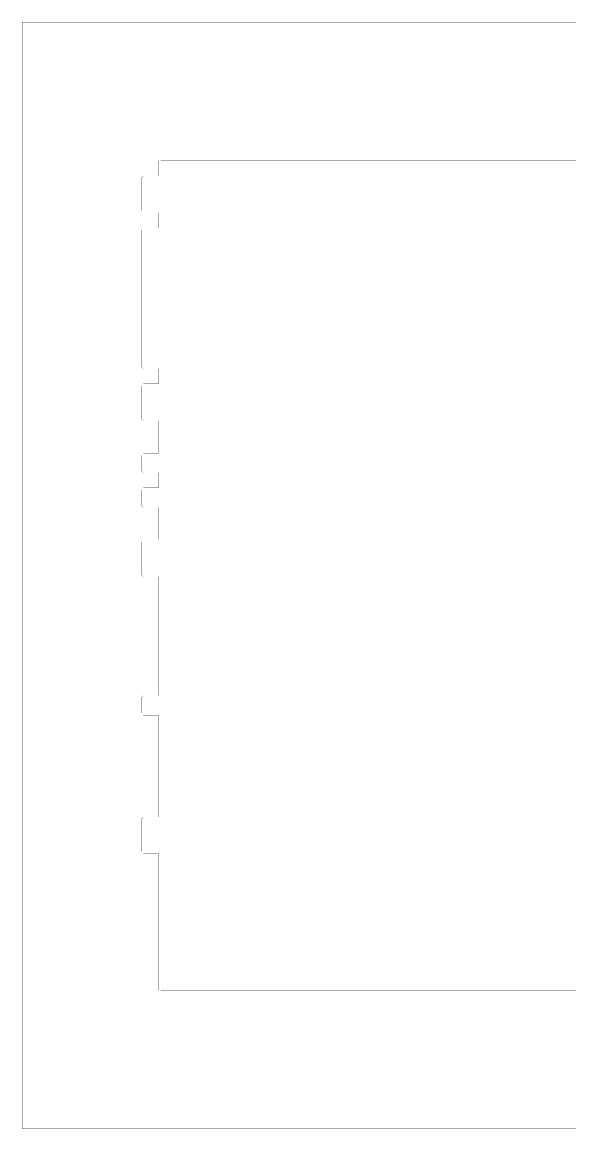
# Model space of a CAD drawing. Header units: metres. Extents: x 0 to 4990, y -4990 to 0.
# Drawn here: x 0 to 2495, y -4990 to 0 of the extents above; entities that cross this region are included whole.
import ezdxf

# ---------------------------------------------------------------- set-up
doc = ezdxf.new("R2010")
doc.units = ezdxf.units.M
doc.layers.add('conductor', color=1, linetype='Continuous')
doc.layers.add('substrate', color=5, linetype='Continuous')

msp = doc.modelspace()

# ---------------------------------------------------------------- linework, layer by layer
at = {"layer": 'conductor', "const_width": 0.5}
msp.add_lwpolyline([(2500, -625), (2490.234375, -625), (2480.46875, -625), (2470.703125, -625), (2460.9375, -625), (2451.171875, -625), (2441.40625, -625), (2431.640625, -625), (2421.875, -625), (2412.109375, -625), (2402.34375, -625), (2392.578125, -625), (2382.8125, -625), (2373.046875, -625), (2363.28125, -625), (2353.515625, -625), (2343.75, -625), (2333.984375, -625), (2324.21875, -625), (2314.453125, -625), (2304.6875, -625), (2294.921875, -625), (2285.15625, -625), (2275.390625, -625), (2265.625, -625), (2255.859375, -625), (2246.09375, -625), (2236.328125, -625), (2226.5625, -625), (2216.796875, -625), (2207.03125, -625), (2197.265625, -625), (2187.5, -625), (2177.734375, -625), (2167.96875, -625), (2158.203125, -625), (2148.4375, -625), (2138.671875, -625), (2128.90625, -625), (2119.140625, -625), (2109.375, -625), (2099.609375, -625), (2089.84375, -625), (2080.078125, -625), (2070.3125, -625), (2060.546875, -625), (2050.78125, -625), (2041.015625, -625), (2031.25, -625), (2021.484375, -625), (2011.71875, -625), (2001.953125, -625), (1992.1875, -625), (1982.421875, -625), (1972.65625, -625), (1962.890625, -625), (1953.125, -625), (1943.359375, -625), (1933.59375, -625), (1923.828125, -625), (1914.0625, -625), (1904.296875, -625), (1894.53125, -625), (1884.765625, -625), (1875, -625), (1865.234375, -625), (1855.46875, -625), (1845.703125, -625), (1835.9375, -625), (1826.171875, -625), (1816.40625, -625), (1806.640625, -625), (1796.875, -625), (1787.109375, -625), (1777.34375, -625), (1767.578125, -625), (1757.8125, -625), (1748.046875, -625), (1738.28125, -625), (1728.515625, -625), (1718.75, -625), (1708.984375, -625), (1699.21875, -625), (1689.453125, -625), (1679.6875, -625), (1669.921875, -625), (1660.15625, -625), (1650.390625, -625), (1640.625, -625), (1630.859375, -625), (1621.09375, -625), (1611.328125, -625), (1601.5625, -625), (1591.796875, -625), (1582.03125, -625), (1572.265625, -625), (1562.5, -625), (1552.734375, -625), (1542.96875, -625), (1533.203125, -625), (1523.4375, -625), (1513.671875, -625), (1503.90625, -625), (1494.140625, -625), (1484.375, -625), (1474.609375, -625), (1464.84375, -625), (1455.078125, -625), (1445.3125, -625), (1435.546875, -625), (1425.78125, -625), (1416.015625, -625), (1406.25, -625), (1396.484375, -625), (1386.71875, -625), (1376.953125, -625), (1367.1875, -625), (1357.421875, -625), (1347.65625, -625), (1337.890625, -625), (1328.125, -625), (1318.359375, -625), (1308.59375, -625), (1298.828125, -625), (1289.0625, -625), (1279.296875, -625), (1269.53125, -625), (1259.765625, -625), (1250, -625), (1240.234375, -625), (1230.46875, -625), (1220.703125, -625), (1210.9375, -625), (1201.171875, -625), (1191.40625, -625), (1181.640625, -625), (1171.875, -625), (1162.109375, -625), (1152.34375, -625), (1142.578125, -625), (1132.8125, -625), (1123.046875, -625), (1113.28125, -625), (1103.515625, -625), (1093.75, -625), (1083.984375, -625), (1074.21875, -625), (1064.453125, -625), (1054.6875, -625), (1044.921875, -625), (1035.15625, -625), (1025.390625, -625), (1015.625, -625), (1005.859375, -625), (996.09375, -625), (986.328125, -625), (976.5625, -625), (966.796875, -625), (957.03125, -625), (947.265625, -625), (937.5, -625), (927.734375, -625), (917.96875, -625), (908.203125, -625), (898.4375, -625), (888.671875, -625), (878.90625, -625), (869.140625, -625), (859.375, -625), (849.609375, -625), (839.84375, -625), (830.078125, -625), (820.3125, -625), (810.546875, -625), (800.78125, -625), (791.015625, -625), (781.25, -625), (771.484375, -625), (761.71875, -625), (751.953125, -625), (742.1875, -625), (732.421875, -625), (722.65625, -625), (712.890625, -625), (703.125, -625), (693.359375, -625), (683.59375, -625), (673.828125, -625), (664.0625, -625), (654.296875, -625), (644.53125, -625), (634.765625, -625), (625, -625), (625, -634.765625), (625, -644.53125), (625, -654.296875), (625, -664.0625), (625, -673.828125), (625, -683.59375), (625, -693.359375), (625, -703.125), (625, -712.890625), (625, -722.65625), (625, -732.421875), (625, -742.1875), (625, -751.953125), (625, -761.71875), (625, -771.484375), (625, -781.25), (625, -791.015625), (625, -800.78125), (625, -810.546875), (625, -820.3125), (625, -830.078125), (625, -839.84375), (625, -849.609375), (625, -859.375), (625, -869.140625), (625, -878.90625), (625, -888.671875), (625, -898.4375), (625, -908.203125), (625, -917.96875), (625, -927.734375), (615.234375, -937.5), (605.46875, -937.5), (595.703125, -937.5), (585.9375, -937.5), (576.171875, -937.5), (566.40625, -937.5), (556.640625, -937.5), (546.875, -937.5), (546.875, -947.265625), (546.875, -957.03125), (546.875, -966.796875), (546.875, -976.5625), (546.875, -986.328125), (546.875, -996.09375), (546.875, -1005.859375), (556.640625, -1005.859375), (566.40625, -1005.859375), (576.171875, -1005.859375), (585.9375, -1005.859375), (595.703125, -1005.859375), (605.46875, -1005.859375), (615.234375, -1005.859375), (625, -1015.625), (625, -1025.390625), (625, -1035.15625), (625, -1044.921875), (625, -1054.6875), (625, -1064.453125), (625, -1074.21875), (625, -1083.984375), (625, -1093.75), (625, -1103.515625), (625, -1113.28125), (625, -1123.046875), (625, -1132.8125), (625, -1142.578125), (625, -1152.34375), (625, -1162.109375), (625, -1171.875), (625, -1181.640625), (625, -1191.40625), (625, -1201.171875), (625, -1210.9375), (625, -1220.703125), (625, -1230.46875), (625, -1240.234375), (625, -1250), (625, -1259.765625), (625, -1269.53125), (625, -1279.296875), (625, -1289.0625), (625, -1298.828125), (625, -1308.59375), (625, -1318.359375), (625, -1328.125), (625, -1337.890625), (625, -1347.65625), (625, -1357.421875), (625, -1367.1875), (625, -1376.953125), (625, -1386.71875), (625, -1396.484375), (625, -1406.25), (625, -1416.015625), (625, -1425.78125), (625, -1435.546875), (625, -1445.3125), (625, -1455.078125), (625, -1464.84375), (625, -1474.609375), (625, -1484.375), (625, -1494.140625), (625, -1503.90625), (625, -1513.671875), (625, -1523.4375), (625, -1533.203125), (625, -1542.96875), (625, -1552.734375), (625, -1562.5), (625, -1572.265625), (625, -1582.03125), (625, -1591.796875), (625, -1601.5625), (625, -1611.328125), (625, -1621.09375), (625, -1630.859375), (625, -1640.625), (625, -1650.390625), (625, -1660.15625), (625, -1669.921875), (625, -1679.6875), (625, -1689.453125), (625, -1699.21875), (625, -1708.984375), (625, -1718.75), (625, -1728.515625), (625, -1738.28125), (625, -1748.046875), (625, -1757.8125), (625, -1767.578125), (625, -1777.34375), (625, -1787.109375), (625, -1796.875), (625, -1806.640625), (625, -1816.40625), (625, -1826.171875), (625, -1835.9375), (625, -1845.703125), (625, -1855.46875), (625, -1865.234375), (625, -1875), (625, -1884.765625), (625, -1894.53125), (625, -1904.296875), (625, -1914.0625), (625, -1923.828125), (625, -1933.59375), (625, -1943.359375), (625, -1953.125), (625, -1962.890625), (625, -1972.65625), (625, -1982.421875), (625, -1992.1875), (625, -2001.953125), (625, -2011.71875), (625, -2021.484375), (625, -2031.25), (625, -2041.015625), (625, -2050.78125), (625, -2060.546875), (625, -2070.3125), (625, -2080.078125), (625, -2089.84375), (625, -2099.609375), (625, -2109.375), (625, -2119.140625), (625, -2128.90625), (625, -2138.671875), (625, -2148.4375), (625, -2158.203125), (625, -2167.96875), (625, -2177.734375), (625, -2187.5), (625, -2197.265625), (625, -2207.03125), (625, -2216.796875), (625, -2226.5625), (625, -2236.328125), (625, -2246.09375), (625, -2255.859375), (625, -2265.625), (625, -2275.390625), (625, -2285.15625), (625, -2294.921875), (625, -2304.6875), (625, -2314.453125), (625, -2324.21875), (625, -2333.984375), (625, -2343.75), (625, -2353.515625), (625, -2363.28125), (625, -2373.046875), (625, -2382.8125), (625, -2392.578125), (625, -2402.34375), (625, -2412.109375), (625, -2421.875), (625, -2431.640625), (625, -2441.40625), (625, -2451.171875), (625, -2460.9375), (625, -2470.703125), (625, -2480.46875), (625, -2490.234375), (625, -2500), (625, -2509.765625), (625, -2519.53125), (625, -2529.296875), (625, -2539.0625), (625, -2548.828125), (625, -2558.59375), (625, -2568.359375), (625, -2578.125), (625, -2587.890625), (625, -2597.65625), (625, -2607.421875), (625, -2617.1875), (625, -2626.953125), (625, -2636.71875), (625, -2646.484375), (625, -2656.25), (625, -2666.015625), (625, -2675.78125), (625, -2685.546875), (625, -2695.3125), (625, -2705.078125), (625, -2714.84375), (625, -2724.609375), (625, -2734.375), (625, -2744.140625), (625, -2753.90625), (625, -2763.671875), (625, -2773.4375), (625, -2783.203125), (625, -2792.96875), (625, -2802.734375), (625, -2812.5), (625, -2822.265625), (625, -2832.03125), (625, -2841.796875), (625, -2851.5625), (625, -2861.328125), (625, -2871.09375), (625, -2880.859375), (625, -2890.625), (625, -2900.390625), (625, -2910.15625), (625, -2919.921875), (625, -2929.6875), (625, -2939.453125), (625, -2949.21875), (625, -2958.984375), (625, -2968.75), (625, -2978.515625), (625, -2988.28125), (625, -2998.046875), (625, -3007.8125), (625, -3017.578125), (625, -3027.34375), (625, -3037.109375), (625, -3046.875), (625, -3056.640625), (625, -3066.40625), (625, -3076.171875), (625, -3085.9375), (625, -3095.703125), (625, -3105.46875), (625, -3115.234375), (625, -3125), (625, -3134.765625), (625, -3144.53125), (625, -3154.296875), (625, -3164.0625), (625, -3173.828125), (625, -3183.59375), (625, -3193.359375), (625, -3203.125), (625, -3212.890625), (625, -3222.65625), (625, -3232.421875), (625, -3242.1875), (625, -3251.953125), (625, -3261.71875), (625, -3271.484375), (625, -3281.25), (625, -3291.015625), (625, -3300.78125), (625, -3310.546875), (625, -3320.3125), (625, -3330.078125), (625, -3339.84375), (625, -3349.609375), (625, -3359.375), (625, -3369.140625), (625, -3378.90625), (625, -3388.671875), (625, -3398.4375), (625, -3408.203125), (625, -3417.96875), (625, -3427.734375), (625, -3437.5), (625, -3447.265625), (625, -3457.03125), (625, -3466.796875), (625, -3476.5625), (625, -3486.328125), (625, -3496.09375), (625, -3505.859375), (625, -3515.625), (625, -3525.390625), (625, -3535.15625), (625, -3544.921875), (625, -3554.6875), (625, -3564.453125), (625, -3574.21875), (625, -3583.984375), (625, -3593.75), (625, -3603.515625), (625, -3613.28125), (625, -3623.046875), (625, -3632.8125), (625, -3642.578125), (625, -3652.34375), (625, -3662.109375), (625, -3671.875), (625, -3681.640625), (625, -3691.40625), (625, -3701.171875), (625, -3710.9375), (625, -3720.703125), (625, -3730.46875), (625, -3740.234375), (625, -3750), (625, -3759.765625), (625, -3769.53125), (625, -3779.296875), (625, -3789.0625), (625, -3798.828125), (625, -3808.59375), (625, -3818.359375), (625, -3828.125), (625, -3837.890625), (625, -3847.65625), (625, -3857.421875), (625, -3867.1875), (625, -3876.953125), (625, -3886.71875), (625, -3896.484375), (625, -3906.25), (625, -3916.015625), (625, -3925.78125), (625, -3935.546875), (625, -3945.3125), (625, -3955.078125), (625, -3964.84375), (625, -3974.609375), (625, -3984.375), (625, -3994.140625), (625, -4003.90625), (625, -4013.671875), (625, -4023.4375), (625, -4033.203125), (625, -4042.96875), (625, -4052.734375), (625, -4062.5), (625, -4072.265625), (625, -4082.03125), (625, -4091.796875), (625, -4101.5625), (625, -4111.328125), (625, -4121.09375), (625, -4130.859375), (625, -4140.625), (625, -4150.390625), (625, -4160.15625), (625, -4169.921875), (625, -4179.6875), (625, -4189.453125), (625, -4199.21875), (625, -4208.984375), (625, -4218.75), (625, -4228.515625), (625, -4238.28125), (625, -4248.046875), (625, -4257.8125), (625, -4267.578125), (625, -4277.34375), (625, -4287.109375), (625, -4296.875), (625, -4306.640625), (625, -4316.40625), (625, -4326.171875), (625, -4335.9375), (625, -4345.703125), (625, -4355.46875), (625, -4365.234375), (634.765625, -4365.234375), (644.53125, -4365.234375), (654.296875, -4365.234375), (664.0625, -4365.234375), (673.828125, -4365.234375), (683.59375, -4365.234375), (693.359375, -4365.234375), (703.125, -4365.234375), (712.890625, -4365.234375), (722.65625, -4365.234375), (732.421875, -4365.234375), (742.1875, -4365.234375), (751.953125, -4365.234375), (761.71875, -4365.234375), (771.484375, -4365.234375), (781.25, -4365.234375), (791.015625, -4365.234375), (800.78125, -4365.234375), (810.546875, -4365.234375), (820.3125, -4365.234375), (830.078125, -4365.234375), (839.84375, -4365.234375), (849.609375, -4365.234375), (859.375, -4365.234375), (869.140625, -4365.234375), (878.90625, -4365.234375), (888.671875, -4365.234375), (898.4375, -4365.234375), (908.203125, -4365.234375), (917.96875, -4365.234375), (927.734375, -4365.234375), (937.5, -4365.234375), (947.265625, -4365.234375), (957.03125, -4365.234375), (966.796875, -4365.234375), (976.5625, -4365.234375), (986.328125, -4365.234375), (996.09375, -4365.234375), (1005.859375, -4365.234375), (1015.625, -4365.234375), (1025.390625, -4365.234375), (1035.15625, -4365.234375), (1044.921875, -4365.234375), (1054.6875, -4365.234375), (1064.453125, -4365.234375), (1074.21875, -4365.234375), (1083.984375, -4365.234375), (1093.75, -4365.234375), (1103.515625, -4365.234375), (1113.28125, -4365.234375), (1123.046875, -4365.234375), (1132.8125, -4365.234375), (1142.578125, -4365.234375), (1152.34375, -4365.234375), (1162.109375, -4365.234375), (1171.875, -4365.234375), (1181.640625, -4365.234375), (1191.40625, -4365.234375), (1201.171875, -4365.234375), (1210.9375, -4365.234375), (1220.703125, -4365.234375), (1230.46875, -4365.234375), (1240.234375, -4365.234375), (1250, -4365.234375), (1259.765625, -4365.234375), (1269.53125, -4365.234375), (1279.296875, -4365.234375), (1289.0625, -4365.234375), (1298.828125, -4365.234375), (1308.59375, -4365.234375), (1318.359375, -4365.234375), (1328.125, -4365.234375), (1337.890625, -4365.234375), (1347.65625, -4365.234375), (1357.421875, -4365.234375), (1367.1875, -4365.234375), (1376.953125, -4365.234375), (1386.71875, -4365.234375), (1396.484375, -4365.234375), (1406.25, -4365.234375), (1416.015625, -4365.234375), (1425.78125, -4365.234375), (1435.546875, -4365.234375), (1445.3125, -4365.234375), (1455.078125, -4365.234375), (1464.84375, -4365.234375), (1474.609375, -4365.234375), (1484.375, -4365.234375), (1494.140625, -4365.234375), (1503.90625, -4365.234375), (1513.671875, -4365.234375), (1523.4375, -4365.234375), (1533.203125, -4365.234375), (1542.96875, -4365.234375), (1552.734375, -4365.234375), (1562.5, -4365.234375), (1572.265625, -4365.234375), (1582.03125, -4365.234375), (1591.796875, -4365.234375), (1601.5625, -4365.234375), (1611.328125, -4365.234375), (1621.09375, -4365.234375), (1630.859375, -4365.234375), (1640.625, -4365.234375), (1650.390625, -4365.234375), (1660.15625, -4365.234375), (1669.921875, -4365.234375), (1679.6875, -4365.234375), (1689.453125, -4365.234375), (1699.21875, -4365.234375), (1708.984375, -4365.234375), (1718.75, -4365.234375), (1728.515625, -4365.234375), (1738.28125, -4365.234375), (1748.046875, -4365.234375), (1757.8125, -4365.234375), (1767.578125, -4365.234375), (1777.34375, -4365.234375), (1787.109375, -4365.234375), (1796.875, -4365.234375), (1806.640625, -4365.234375), (1816.40625, -4365.234375), (1826.171875, -4365.234375), (1835.9375, -4365.234375), (1845.703125, -4365.234375), (1855.46875, -4365.234375), (1865.234375, -4365.234375), (1875, -4365.234375), (1884.765625, -4365.234375), (1894.53125, -4365.234375), (1904.296875, -4365.234375), (1914.0625, -4365.234375), (1923.828125, -4365.234375), (1933.59375, -4365.234375), (1943.359375, -4365.234375), (1953.125, -4365.234375), (1962.890625, -4365.234375), (1972.65625, -4365.234375), (1982.421875, -4365.234375), (1992.1875, -4365.234375), (2001.953125, -4365.234375), (2011.71875, -4365.234375), (2021.484375, -4365.234375), (2031.25, -4365.234375), (2041.015625, -4365.234375), (2050.78125, -4365.234375), (2060.546875, -4365.234375), (2070.3125, -4365.234375), (2080.078125, -4365.234375), (2089.84375, -4365.234375), (2099.609375, -4365.234375), (2109.375, -4365.234375), (2119.140625, -4365.234375), (2128.90625, -4365.234375), (2138.671875, -4365.234375), (2148.4375, -4365.234375), (2158.203125, -4365.234375), (2167.96875, -4365.234375), (2177.734375, -4365.234375), (2187.5, -4365.234375), (2197.265625, -4365.234375), (2207.03125, -4365.234375), (2216.796875, -4365.234375), (2226.5625, -4365.234375), (2236.328125, -4365.234375), (2246.09375, -4365.234375), (2255.859375, -4365.234375), (2265.625, -4365.234375), (2275.390625, -4365.234375), (2285.15625, -4365.234375), (2294.921875, -4365.234375), (2304.6875, -4365.234375), (2314.453125, -4365.234375), (2324.21875, -4365.234375), (2333.984375, -4365.234375), (2343.75, -4365.234375), (2353.515625, -4365.234375), (2363.28125, -4365.234375), (2373.046875, -4365.234375), (2382.8125, -4365.234375), (2392.578125, -4365.234375), (2402.34375, -4365.234375), (2412.109375, -4365.234375), (2421.875, -4365.234375), (2431.640625, -4365.234375), (2441.40625, -4365.234375), (2451.171875, -4365.234375), (2460.9375, -4365.234375), (2470.703125, -4365.234375), (2480.46875, -4365.234375), (2490.234375, -4365.234375), (2500, -4365.234375)], dxfattribs=at)
at = {"layer": 'substrate', "const_width": 0.5}
for points in [[(2500, 0), (2490.234375, 0), (2480.46875, 0), (2470.703125, 0), (2460.9375, 0), (2451.171875, 0), (2441.40625, 0), (2431.640625, 0), (2421.875, 0), (2412.109375, 0), (2402.34375, 0), (2392.578125, 0), (2382.8125, 0), (2373.046875, 0), (2363.28125, 0), (2353.515625, 0), (2343.75, 0), (2333.984375, 0), (2324.21875, 0), (2314.453125, 0), (2304.6875, 0), (2294.921875, 0), (2285.15625, 0), (2275.390625, 0), (2265.625, 0), (2255.859375, 0), (2246.09375, 0), (2236.328125, 0), (2226.5625, 0), (2216.796875, 0), (2207.03125, 0), (2197.265625, 0), (2187.5, 0), (2177.734375, 0), (2167.96875, 0), (2158.203125, 0), (2148.4375, 0), (2138.671875, 0), (2128.90625, 0), (2119.140625, 0), (2109.375, 0), (2099.609375, 0), (2089.84375, 0), (2080.078125, 0), (2070.3125, 0), (2060.546875, 0), (2050.78125, 0), (2041.015625, 0), (2031.25, 0), (2021.484375, 0), (2011.71875, 0), (2001.953125, 0), (1992.1875, 0), (1982.421875, 0), (1972.65625, 0), (1962.890625, 0), (1953.125, 0), (1943.359375, 0), (1933.59375, 0), (1923.828125, 0), (1914.0625, 0), (1904.296875, 0), (1894.53125, 0), (1884.765625, 0), (1875, 0), (1865.234375, 0), (1855.46875, 0), (1845.703125, 0), (1835.9375, 0), (1826.171875, 0), (1816.40625, 0), (1806.640625, 0), (1796.875, 0), (1787.109375, 0), (1777.34375, 0), (1767.578125, 0), (1757.8125, 0), (1748.046875, 0), (1738.28125, 0), (1728.515625, 0), (1718.75, 0), (1708.984375, 0), (1699.21875, 0), (1689.453125, 0), (1679.6875, 0), (1669.921875, 0), (1660.15625, 0), (1650.390625, 0), (1640.625, 0), (1630.859375, 0), (1621.09375, 0), (1611.328125, 0), (1601.5625, 0), (1591.796875, 0), (1582.03125, 0), (1572.265625, 0), (1562.5, 0), (1552.734375, 0), (1542.96875, 0), (1533.203125, 0), (1523.4375, 0), (1513.671875, 0), (1503.90625, 0), (1494.140625, 0), (1484.375, 0), (1474.609375, 0), (1464.84375, 0), (1455.078125, 0), (1445.3125, 0), (1435.546875, 0), (1425.78125, 0), (1416.015625, 0), (1406.25, 0), (1396.484375, 0), (1386.71875, 0), (1376.953125, 0), (1367.1875, 0), (1357.421875, 0), (1347.65625, 0), (1337.890625, 0), (1328.125, 0), (1318.359375, 0), (1308.59375, 0), (1298.828125, 0), (1289.0625, 0), (1279.296875, 0), (1269.53125, 0), (1259.765625, 0), (1250, 0), (1240.234375, 0), (1230.46875, 0), (1220.703125, 0), (1210.9375, 0), (1201.171875, 0), (1191.40625, 0), (1181.640625, 0), (1171.875, 0), (1162.109375, 0), (1152.34375, 0), (1142.578125, 0), (1132.8125, 0), (1123.046875, 0), (1113.28125, 0), (1103.515625, 0), (1093.75, 0), (1083.984375, 0), (1074.21875, 0), (1064.453125, 0), (1054.6875, 0), (1044.921875, 0), (1035.15625, 0), (1025.390625, 0), (1015.625, 0), (1005.859375, 0), (996.09375, 0), (986.328125, 0), (976.5625, 0), (966.796875, 0), (957.03125, 0), (947.265625, 0), (937.5, 0), (927.734375, 0), (917.96875, 0), (908.203125, 0), (898.4375, 0), (888.671875, 0), (878.90625, 0), (869.140625, 0), (859.375, 0), (849.609375, 0), (839.84375, 0), (830.078125, 0), (820.3125, 0), (810.546875, 0), (800.78125, 0), (791.015625, 0), (781.25, 0), (771.484375, 0), (761.71875, 0), (751.953125, 0), (742.1875, 0), (732.421875, 0), (722.65625, 0), (712.890625, 0), (703.125, 0), (693.359375, 0), (683.59375, 0), (673.828125, 0), (664.0625, 0), (654.296875, 0), (644.53125, 0), (634.765625, 0), (625, 0), (615.234375, 0), (605.46875, 0), (595.703125, 0), (585.9375, 0), (576.171875, 0), (566.40625, 0), (556.640625, 0), (546.875, 0), (537.109375, 0), (527.34375, 0), (517.578125, 0), (507.8125, 0), (498.046875, 0), (488.28125, 0), (478.515625, 0), (468.75, 0), (458.984375, 0), (449.21875, 0), (439.453125, 0), (429.6875, 0), (419.921875, 0), (410.15625, 0), (400.390625, 0), (390.625, 0), (380.859375, 0), (371.09375, 0), (361.328125, 0), (351.5625, 0), (341.796875, 0), (332.03125, 0), (322.265625, 0), (312.5, 0), (302.734375, 0), (292.96875, 0), (283.203125, 0), (273.4375, 0), (263.671875, 0), (253.90625, 0), (244.140625, 0), (234.375, 0), (224.609375, 0), (214.84375, 0), (205.078125, 0), (195.3125, 0), (185.546875, 0), (175.78125, 0), (166.015625, 0), (156.25, 0), (146.484375, 0), (136.71875, 0), (126.953125, 0), (117.1875, 0), (107.421875, 0), (97.65625, 0), (87.890625, 0), (78.125, 0), (68.359375, 0), (58.59375, 0), (48.828125, 0), (39.0625, 0), (29.296875, 0), (19.53125, 0), (9.765625, 0), (0, 0), (0, -9.765625), (0, -19.53125), (0, -29.296875), (0, -39.0625), (0, -48.828125), (0, -58.59375), (0, -68.359375), (0, -78.125), (0, -87.890625), (0, -97.65625), (0, -107.421875), (0, -117.1875), (0, -126.953125), (0, -136.71875), (0, -146.484375), (0, -156.25), (0, -166.015625), (0, -175.78125), (0, -185.546875), (0, -195.3125), (0, -205.078125), (0, -214.84375), (0, -224.609375), (0, -234.375), (0, -244.140625), (0, -253.90625), (0, -263.671875), (0, -273.4375), (0, -283.203125), (0, -292.96875), (0, -302.734375), (0, -312.5), (0, -322.265625), (0, -332.03125), (0, -341.796875), (0, -351.5625), (0, -361.328125), (0, -371.09375), (0, -380.859375), (0, -390.625), (0, -400.390625), (0, -410.15625), (0, -419.921875), (0, -429.6875), (0, -439.453125), (0, -449.21875), (0, -458.984375), (0, -468.75), (0, -478.515625), (0, -488.28125), (0, -498.046875), (0, -507.8125), (0, -517.578125), (0, -527.34375), (0, -537.109375), (0, -546.875), (0, -556.640625), (0, -566.40625), (0, -576.171875), (0, -585.9375), (0, -595.703125), (0, -605.46875), (0, -615.234375), (0, -625), (0, -634.765625), (0, -644.53125), (0, -654.296875), (0, -664.0625), (0, -673.828125), (0, -683.59375), (0, -693.359375), (0, -703.125), (0, -712.890625), (0, -722.65625), (0, -732.421875), (0, -742.1875), (0, -751.953125), (0, -761.71875), (0, -771.484375), (0, -781.25), (0, -791.015625), (0, -800.78125), (0, -810.546875), (0, -820.3125), (0, -830.078125), (0, -839.84375), (0, -849.609375), (0, -859.375), (0, -869.140625), (0, -878.90625), (0, -888.671875), (0, -898.4375), (0, -908.203125), (0, -917.96875), (0, -927.734375), (0, -937.5), (0, -947.265625), (0, -957.03125), (0, -966.796875), (0, -976.5625), (0, -986.328125), (0, -996.09375), (0, -1005.859375), (0, -1015.625), (0, -1025.390625), (0, -1035.15625), (0, -1044.921875), (0, -1054.6875), (0, -1064.453125), (0, -1074.21875), (0, -1083.984375), (0, -1093.75), (0, -1103.515625), (0, -1113.28125), (0, -1123.046875), (0, -1132.8125), (0, -1142.578125), (0, -1152.34375), (0, -1162.109375), (0, -1171.875), (0, -1181.640625), (0, -1191.40625), (0, -1201.171875), (0, -1210.9375), (0, -1220.703125), (0, -1230.46875), (0, -1240.234375), (0, -1250), (0, -1259.765625), (0, -1269.53125), (0, -1279.296875), (0, -1289.0625), (0, -1298.828125), (0, -1308.59375), (0, -1318.359375), (0, -1328.125), (0, -1337.890625), (0, -1347.65625), (0, -1357.421875), (0, -1367.1875), (0, -1376.953125), (0, -1386.71875), (0, -1396.484375), (0, -1406.25), (0, -1416.015625), (0, -1425.78125), (0, -1435.546875), (0, -1445.3125), (0, -1455.078125), (0, -1464.84375), (0, -1474.609375), (0, -1484.375), (0, -1494.140625), (0, -1503.90625), (0, -1513.671875), (0, -1523.4375), (0, -1533.203125), (0, -1542.96875), (0, -1552.734375), (0, -1562.5), (0, -1572.265625), (0, -1582.03125), (0, -1591.796875), (0, -1601.5625), (0, -1611.328125), (0, -1621.09375), (0, -1630.859375), (0, -1640.625), (0, -1650.390625), (0, -1660.15625), (0, -1669.921875), (0, -1679.6875), (0, -1689.453125), (0, -1699.21875), (0, -1708.984375), (0, -1718.75), (0, -1728.515625), (0, -1738.28125), (0, -1748.046875), (0, -1757.8125), (0, -1767.578125), (0, -1777.34375), (0, -1787.109375), (0, -1796.875), (0, -1806.640625), (0, -1816.40625), (0, -1826.171875), (0, -1835.9375), (0, -1845.703125), (0, -1855.46875), (0, -1865.234375), (0, -1875), (0, -1884.765625), (0, -1894.53125), (0, -1904.296875), (0, -1914.0625), (0, -1923.828125), (0, -1933.59375), (0, -1943.359375), (0, -1953.125), (0, -1962.890625), (0, -1972.65625), (0, -1982.421875), (0, -1992.1875), (0, -2001.953125), (0, -2011.71875), (0, -2021.484375), (0, -2031.25), (0, -2041.015625), (0, -2050.78125), (0, -2060.546875), (0, -2070.3125), (0, -2080.078125), (0, -2089.84375), (0, -2099.609375), (0, -2109.375), (0, -2119.140625), (0, -2128.90625), (0, -2138.671875), (0, -2148.4375), (0, -2158.203125), (0, -2167.96875), (0, -2177.734375), (0, -2187.5), (0, -2197.265625), (0, -2207.03125), (0, -2216.796875), (0, -2226.5625), (0, -2236.328125), (0, -2246.09375), (0, -2255.859375), (0, -2265.625), (0, -2275.390625), (0, -2285.15625), (0, -2294.921875), (0, -2304.6875), (0, -2314.453125), (0, -2324.21875), (0, -2333.984375), (0, -2343.75), (0, -2353.515625), (0, -2363.28125), (0, -2373.046875), (0, -2382.8125), (0, -2392.578125), (0, -2402.34375), (0, -2412.109375), (0, -2421.875), (0, -2431.640625), (0, -2441.40625), (0, -2451.171875), (0, -2460.9375), (0, -2470.703125), (0, -2480.46875), (0, -2490.234375), (0, -2500), (0, -2509.765625), (0, -2519.53125), (0, -2529.296875), (0, -2539.0625), (0, -2548.828125), (0, -2558.59375), (0, -2568.359375), (0, -2578.125), (0, -2587.890625), (0, -2597.65625), (0, -2607.421875), (0, -2617.1875), (0, -2626.953125), (0, -2636.71875), (0, -2646.484375), (0, -2656.25), (0, -2666.015625), (0, -2675.78125), (0, -2685.546875), (0, -2695.3125), (0, -2705.078125), (0, -2714.84375), (0, -2724.609375), (0, -2734.375), (0, -2744.140625), (0, -2753.90625), (0, -2763.671875), (0, -2773.4375), (0, -2783.203125), (0, -2792.96875), (0, -2802.734375), (0, -2812.5), (0, -2822.265625), (0, -2832.03125), (0, -2841.796875), (0, -2851.5625), (0, -2861.328125), (0, -2871.09375), (0, -2880.859375), (0, -2890.625), (0, -2900.390625), (0, -2910.15625), (0, -2919.921875), (0, -2929.6875), (0, -2939.453125), (0, -2949.21875), (0, -2958.984375), (0, -2968.75), (0, -2978.515625), (0, -2988.28125), (0, -2998.046875), (0, -3007.8125), (0, -3017.578125), (0, -3027.34375), (0, -3037.109375), (0, -3046.875), (0, -3056.640625), (0, -3066.40625), (0, -3076.171875), (0, -3085.9375), (0, -3095.703125), (0, -3105.46875), (0, -3115.234375), (0, -3125), (0, -3134.765625), (0, -3144.53125), (0, -3154.296875), (0, -3164.0625), (0, -3173.828125), (0, -3183.59375), (0, -3193.359375), (0, -3203.125), (0, -3212.890625), (0, -3222.65625), (0, -3232.421875), (0, -3242.1875), (0, -3251.953125), (0, -3261.71875), (0, -3271.484375), (0, -3281.25), (0, -3291.015625), (0, -3300.78125), (0, -3310.546875), (0, -3320.3125), (0, -3330.078125), (0, -3339.84375), (0, -3349.609375), (0, -3359.375), (0, -3369.140625), (0, -3378.90625), (0, -3388.671875), (0, -3398.4375), (0, -3408.203125), (0, -3417.96875), (0, -3427.734375), (0, -3437.5), (0, -3447.265625), (0, -3457.03125), (0, -3466.796875), (0, -3476.5625), (0, -3486.328125), (0, -3496.09375), (0, -3505.859375), (0, -3515.625), (0, -3525.390625), (0, -3535.15625), (0, -3544.921875), (0, -3554.6875), (0, -3564.453125), (0, -3574.21875), (0, -3583.984375), (0, -3593.75), (0, -3603.515625), (0, -3613.28125), (0, -3623.046875), (0, -3632.8125), (0, -3642.578125), (0, -3652.34375), (0, -3662.109375), (0, -3671.875), (0, -3681.640625), (0, -3691.40625), (0, -3701.171875), (0, -3710.9375), (0, -3720.703125), (0, -3730.46875), (0, -3740.234375), (0, -3750), (0, -3759.765625), (0, -3769.53125), (0, -3779.296875), (0, -3789.0625), (0, -3798.828125), (0, -3808.59375), (0, -3818.359375), (0, -3828.125), (0, -3837.890625), (0, -3847.65625), (0, -3857.421875), (0, -3867.1875), (0, -3876.953125), (0, -3886.71875), (0, -3896.484375), (0, -3906.25), (0, -3916.015625), (0, -3925.78125), (0, -3935.546875), (0, -3945.3125), (0, -3955.078125), (0, -3964.84375), (0, -3974.609375), (0, -3984.375), (0, -3994.140625), (0, -4003.90625), (0, -4013.671875), (0, -4023.4375), (0, -4033.203125), (0, -4042.96875), (0, -4052.734375), (0, -4062.5), (0, -4072.265625), (0, -4082.03125), (0, -4091.796875), (0, -4101.5625), (0, -4111.328125), (0, -4121.09375), (0, -4130.859375), (0, -4140.625), (0, -4150.390625), (0, -4160.15625), (0, -4169.921875), (0, -4179.6875), (0, -4189.453125), (0, -4199.21875), (0, -4208.984375), (0, -4218.75), (0, -4228.515625), (0, -4238.28125), (0, -4248.046875), (0, -4257.8125), (0, -4267.578125), (0, -4277.34375), (0, -4287.109375), (0, -4296.875), (0, -4306.640625), (0, -4316.40625), (0, -4326.171875), (0, -4335.9375), (0, -4345.703125), (0, -4355.46875), (0, -4365.234375), (0, -4375), (0, -4384.765625), (0, -4394.53125), (0, -4404.296875), (0, -4414.0625), (0, -4423.828125), (0, -4433.59375), (0, -4443.359375), (0, -4453.125), (0, -4462.890625), (0, -4472.65625), (0, -4482.421875), (0, -4492.1875), (0, -4501.953125), (0, -4511.71875), (0, -4521.484375), (0, -4531.25), (0, -4541.015625), (0, -4550.78125), (0, -4560.546875), (0, -4570.3125), (0, -4580.078125), (0, -4589.84375), (0, -4599.609375), (0, -4609.375), (0, -4619.140625), (0, -4628.90625), (0, -4638.671875), (0, -4648.4375), (0, -4658.203125), (0, -4667.96875), (0, -4677.734375), (0, -4687.5), (0, -4697.265625), (0, -4707.03125), (0, -4716.796875), (0, -4726.5625), (0, -4736.328125), (0, -4746.09375), (0, -4755.859375), (0, -4765.625), (0, -4775.390625), (0, -4785.15625), (0, -4794.921875), (0, -4804.6875), (0, -4814.453125), (0, -4824.21875), (0, -4833.984375), (0, -4843.75), (0, -4853.515625), (0, -4863.28125), (0, -4873.046875), (0, -4882.8125), (0, -4892.578125), (0, -4902.34375), (0, -4912.109375), (0, -4921.875), (0, -4931.640625), (0, -4941.40625), (0, -4951.171875), (0, -4960.9375), (0, -4970.703125), (0, -4980.46875), (0, -4990.234375), (9.765625, -4990.234375), (19.53125, -4990.234375), (29.296875, -4990.234375), (39.0625, -4990.234375), (48.828125, -4990.234375), (58.59375, -4990.234375), (68.359375, -4990.234375), (78.125, -4990.234375), (87.890625, -4990.234375), (97.65625, -4990.234375), (107.421875, -4990.234375), (117.1875, -4990.234375), (126.953125, -4990.234375), (136.71875, -4990.234375), (146.484375, -4990.234375), (156.25, -4990.234375), (166.015625, -4990.234375), (175.78125, -4990.234375), (185.546875, -4990.234375), (195.3125, -4990.234375), (205.078125, -4990.234375), (214.84375, -4990.234375), (224.609375, -4990.234375), (234.375, -4990.234375), (244.140625, -4990.234375), (253.90625, -4990.234375), (263.671875, -4990.234375), (273.4375, -4990.234375), (283.203125, -4990.234375), (292.96875, -4990.234375), (302.734375, -4990.234375), (312.5, -4990.234375), (322.265625, -4990.234375), (332.03125, -4990.234375), (341.796875, -4990.234375), (351.5625, -4990.234375), (361.328125, -4990.234375), (371.09375, -4990.234375), (380.859375, -4990.234375), (390.625, -4990.234375), (400.390625, -4990.234375), (410.15625, -4990.234375), (419.921875, -4990.234375), (429.6875, -4990.234375), (439.453125, -4990.234375), (449.21875, -4990.234375), (458.984375, -4990.234375), (468.75, -4990.234375), (478.515625, -4990.234375), (488.28125, -4990.234375), (498.046875, -4990.234375), (507.8125, -4990.234375), (517.578125, -4990.234375), (527.34375, -4990.234375), (537.109375, -4990.234375), (546.875, -4990.234375), (556.640625, -4990.234375), (566.40625, -4990.234375), (576.171875, -4990.234375), (585.9375, -4990.234375), (595.703125, -4990.234375), (605.46875, -4990.234375), (615.234375, -4990.234375), (625, -4990.234375), (634.765625, -4990.234375), (644.53125, -4990.234375), (654.296875, -4990.234375), (664.0625, -4990.234375), (673.828125, -4990.234375), (683.59375, -4990.234375), (693.359375, -4990.234375), (703.125, -4990.234375), (712.890625, -4990.234375), (722.65625, -4990.234375), (732.421875, -4990.234375), (742.1875, -4990.234375), (751.953125, -4990.234375), (761.71875, -4990.234375), (771.484375, -4990.234375), (781.25, -4990.234375), (791.015625, -4990.234375), (800.78125, -4990.234375), (810.546875, -4990.234375), (820.3125, -4990.234375), (830.078125, -4990.234375), (839.84375, -4990.234375), (849.609375, -4990.234375), (859.375, -4990.234375), (869.140625, -4990.234375), (878.90625, -4990.234375), (888.671875, -4990.234375), (898.4375, -4990.234375), (908.203125, -4990.234375), (917.96875, -4990.234375), (927.734375, -4990.234375), (937.5, -4990.234375), (947.265625, -4990.234375), (957.03125, -4990.234375), (966.796875, -4990.234375), (976.5625, -4990.234375), (986.328125, -4990.234375), (996.09375, -4990.234375), (1005.859375, -4990.234375), (1015.625, -4990.234375), (1025.390625, -4990.234375), (1035.15625, -4990.234375), (1044.921875, -4990.234375), (1054.6875, -4990.234375), (1064.453125, -4990.234375), (1074.21875, -4990.234375), (1083.984375, -4990.234375), (1093.75, -4990.234375), (1103.515625, -4990.234375), (1113.28125, -4990.234375), (1123.046875, -4990.234375), (1132.8125, -4990.234375), (1142.578125, -4990.234375), (1152.34375, -4990.234375), (1162.109375, -4990.234375), (1171.875, -4990.234375), (1181.640625, -4990.234375), (1191.40625, -4990.234375), (1201.171875, -4990.234375), (1210.9375, -4990.234375), (1220.703125, -4990.234375), (1230.46875, -4990.234375), (1240.234375, -4990.234375), (1250, -4990.234375), (1259.765625, -4990.234375), (1269.53125, -4990.234375), (1279.296875, -4990.234375), (1289.0625, -4990.234375), (1298.828125, -4990.234375), (1308.59375, -4990.234375), (1318.359375, -4990.234375), (1328.125, -4990.234375), (1337.890625, -4990.234375), (1347.65625, -4990.234375), (1357.421875, -4990.234375), (1367.1875, -4990.234375), (1376.953125, -4990.234375), (1386.71875, -4990.234375), (1396.484375, -4990.234375), (1406.25, -4990.234375), (1416.015625, -4990.234375), (1425.78125, -4990.234375), (1435.546875, -4990.234375), (1445.3125, -4990.234375), (1455.078125, -4990.234375), (1464.84375, -4990.234375), (1474.609375, -4990.234375), (1484.375, -4990.234375), (1494.140625, -4990.234375), (1503.90625, -4990.234375), (1513.671875, -4990.234375), (1523.4375, -4990.234375), (1533.203125, -4990.234375), (1542.96875, -4990.234375), (1552.734375, -4990.234375), (1562.5, -4990.234375), (1572.265625, -4990.234375), (1582.03125, -4990.234375), (1591.796875, -4990.234375), (1601.5625, -4990.234375), (1611.328125, -4990.234375), (1621.09375, -4990.234375), (1630.859375, -4990.234375), (1640.625, -4990.234375), (1650.390625, -4990.234375), (1660.15625, -4990.234375), (1669.921875, -4990.234375), (1679.6875, -4990.234375), (1689.453125, -4990.234375), (1699.21875, -4990.234375), (1708.984375, -4990.234375), (1718.75, -4990.234375), (1728.515625, -4990.234375), (1738.28125, -4990.234375), (1748.046875, -4990.234375), (1757.8125, -4990.234375), (1767.578125, -4990.234375), (1777.34375, -4990.234375), (1787.109375, -4990.234375), (1796.875, -4990.234375), (1806.640625, -4990.234375), (1816.40625, -4990.234375), (1826.171875, -4990.234375), (1835.9375, -4990.234375), (1845.703125, -4990.234375), (1855.46875, -4990.234375), (1865.234375, -4990.234375), (1875, -4990.234375), (1884.765625, -4990.234375), (1894.53125, -4990.234375), (1904.296875, -4990.234375), (1914.0625, -4990.234375), (1923.828125, -4990.234375), (1933.59375, -4990.234375), (1943.359375, -4990.234375), (1953.125, -4990.234375), (1962.890625, -4990.234375), (1972.65625, -4990.234375), (1982.421875, -4990.234375), (1992.1875, -4990.234375), (2001.953125, -4990.234375), (2011.71875, -4990.234375), (2021.484375, -4990.234375), (2031.25, -4990.234375), (2041.015625, -4990.234375), (2050.78125, -4990.234375), (2060.546875, -4990.234375), (2070.3125, -4990.234375), (2080.078125, -4990.234375), (2089.84375, -4990.234375), (2099.609375, -4990.234375), (2109.375, -4990.234375), (2119.140625, -4990.234375), (2128.90625, -4990.234375), (2138.671875, -4990.234375), (2148.4375, -4990.234375), (2158.203125, -4990.234375), (2167.96875, -4990.234375), (2177.734375, -4990.234375), (2187.5, -4990.234375), (2197.265625, -4990.234375), (2207.03125, -4990.234375), (2216.796875, -4990.234375), (2226.5625, -4990.234375), (2236.328125, -4990.234375), (2246.09375, -4990.234375), (2255.859375, -4990.234375), (2265.625, -4990.234375), (2275.390625, -4990.234375), (2285.15625, -4990.234375), (2294.921875, -4990.234375), (2304.6875, -4990.234375), (2314.453125, -4990.234375), (2324.21875, -4990.234375), (2333.984375, -4990.234375), (2343.75, -4990.234375), (2353.515625, -4990.234375), (2363.28125, -4990.234375), (2373.046875, -4990.234375), (2382.8125, -4990.234375), (2392.578125, -4990.234375), (2402.34375, -4990.234375), (2412.109375, -4990.234375), (2421.875, -4990.234375), (2431.640625, -4990.234375), (2441.40625, -4990.234375), (2451.171875, -4990.234375), (2460.9375, -4990.234375), (2470.703125, -4990.234375), (2480.46875, -4990.234375), (2490.234375, -4990.234375), (2500, -4990.234375)], [(2500, -4375), (2490.234375, -4375), (2480.46875, -4375), (2470.703125, -4375), (2460.9375, -4375), (2451.171875, -4375), (2441.40625, -4375), (2431.640625, -4375), (2421.875, -4375), (2412.109375, -4375), (2402.34375, -4375), (2392.578125, -4375), (2382.8125, -4375), (2373.046875, -4375), (2363.28125, -4375), (2353.515625, -4375), (2343.75, -4375), (2333.984375, -4375), (2324.21875, -4375), (2314.453125, -4375), (2304.6875, -4375), (2294.921875, -4375), (2285.15625, -4375), (2275.390625, -4375), (2265.625, -4375), (2255.859375, -4375), (2246.09375, -4375), (2236.328125, -4375), (2226.5625, -4375), (2216.796875, -4375), (2207.03125, -4375), (2197.265625, -4375), (2187.5, -4375), (2177.734375, -4375), (2167.96875, -4375), (2158.203125, -4375), (2148.4375, -4375), (2138.671875, -4375), (2128.90625, -4375), (2119.140625, -4375), (2109.375, -4375), (2099.609375, -4375), (2089.84375, -4375), (2080.078125, -4375), (2070.3125, -4375), (2060.546875, -4375), (2050.78125, -4375), (2041.015625, -4375), (2031.25, -4375), (2021.484375, -4375), (2011.71875, -4375), (2001.953125, -4375), (1992.1875, -4375), (1982.421875, -4375), (1972.65625, -4375), (1962.890625, -4375), (1953.125, -4375), (1943.359375, -4375), (1933.59375, -4375), (1923.828125, -4375), (1914.0625, -4375), (1904.296875, -4375), (1894.53125, -4375), (1884.765625, -4375), (1875, -4375), (1865.234375, -4375), (1855.46875, -4375), (1845.703125, -4375), (1835.9375, -4375), (1826.171875, -4375), (1816.40625, -4375), (1806.640625, -4375), (1796.875, -4375), (1787.109375, -4375), (1777.34375, -4375), (1767.578125, -4375), (1757.8125, -4375), (1748.046875, -4375), (1738.28125, -4375), (1728.515625, -4375), (1718.75, -4375), (1708.984375, -4375), (1699.21875, -4375), (1689.453125, -4375), (1679.6875, -4375), (1669.921875, -4375), (1660.15625, -4375), (1650.390625, -4375), (1640.625, -4375), (1630.859375, -4375), (1621.09375, -4375), (1611.328125, -4375), (1601.5625, -4375), (1591.796875, -4375), (1582.03125, -4375), (1572.265625, -4375), (1562.5, -4375), (1552.734375, -4375), (1542.96875, -4375), (1533.203125, -4375), (1523.4375, -4375), (1513.671875, -4375), (1503.90625, -4375), (1494.140625, -4375), (1484.375, -4375), (1474.609375, -4375), (1464.84375, -4375), (1455.078125, -4375), (1445.3125, -4375), (1435.546875, -4375), (1425.78125, -4375), (1416.015625, -4375), (1406.25, -4375), (1396.484375, -4375), (1386.71875, -4375), (1376.953125, -4375), (1367.1875, -4375), (1357.421875, -4375), (1347.65625, -4375), (1337.890625, -4375), (1328.125, -4375), (1318.359375, -4375), (1308.59375, -4375), (1298.828125, -4375), (1289.0625, -4375), (1279.296875, -4375), (1269.53125, -4375), (1259.765625, -4375), (1250, -4375), (1240.234375, -4375), (1230.46875, -4375), (1220.703125, -4375), (1210.9375, -4375), (1201.171875, -4375), (1191.40625, -4375), (1181.640625, -4375), (1171.875, -4375), (1162.109375, -4375), (1152.34375, -4375), (1142.578125, -4375), (1132.8125, -4375), (1123.046875, -4375), (1113.28125, -4375), (1103.515625, -4375), (1093.75, -4375), (1083.984375, -4375), (1074.21875, -4375), (1064.453125, -4375), (1054.6875, -4375), (1044.921875, -4375), (1035.15625, -4375), (1025.390625, -4375), (1015.625, -4375), (1005.859375, -4375), (996.09375, -4375), (986.328125, -4375), (976.5625, -4375), (966.796875, -4375), (957.03125, -4375), (947.265625, -4375), (937.5, -4375), (927.734375, -4375), (917.96875, -4375), (908.203125, -4375), (898.4375, -4375), (888.671875, -4375), (878.90625, -4375), (869.140625, -4375), (859.375, -4375), (849.609375, -4375), (839.84375, -4375), (830.078125, -4375), (820.3125, -4375), (810.546875, -4375), (800.78125, -4375), (791.015625, -4375), (781.25, -4375), (771.484375, -4375), (761.71875, -4375), (751.953125, -4375), (742.1875, -4375), (732.421875, -4375), (722.65625, -4375), (712.890625, -4375), (703.125, -4375), (693.359375, -4375), (683.59375, -4375), (673.828125, -4375), (664.0625, -4375), (654.296875, -4375), (644.53125, -4375), (634.765625, -4375), (625, -4375), (615.234375, -4365.234375), (615.234375, -4355.46875), (615.234375, -4345.703125), (615.234375, -4335.9375), (615.234375, -4326.171875), (615.234375, -4316.40625), (615.234375, -4306.640625), (615.234375, -4296.875), (615.234375, -4287.109375), (615.234375, -4277.34375), (615.234375, -4267.578125), (615.234375, -4257.8125), (615.234375, -4248.046875), (615.234375, -4238.28125), (615.234375, -4228.515625), (615.234375, -4218.75), (615.234375, -4208.984375), (615.234375, -4199.21875), (615.234375, -4189.453125), (615.234375, -4179.6875), (615.234375, -4169.921875), (615.234375, -4160.15625), (615.234375, -4150.390625), (615.234375, -4140.625), (615.234375, -4130.859375), (615.234375, -4121.09375), (615.234375, -4111.328125), (615.234375, -4101.5625), (615.234375, -4091.796875), (615.234375, -4082.03125), (615.234375, -4072.265625), (615.234375, -4062.5), (615.234375, -4052.734375), (615.234375, -4042.96875), (615.234375, -4033.203125), (615.234375, -4023.4375), (615.234375, -4013.671875), (615.234375, -4003.90625), (615.234375, -3994.140625), (615.234375, -3984.375), (615.234375, -3974.609375), (615.234375, -3964.84375), (615.234375, -3955.078125), (615.234375, -3945.3125), (615.234375, -3935.546875), (615.234375, -3925.78125), (615.234375, -3916.015625), (615.234375, -3906.25), (615.234375, -3896.484375), (615.234375, -3886.71875), (615.234375, -3876.953125), (615.234375, -3867.1875), (615.234375, -3857.421875), (615.234375, -3847.65625), (615.234375, -3837.890625), (615.234375, -3828.125), (615.234375, -3818.359375), (615.234375, -3808.59375), (615.234375, -3798.828125), (615.234375, -3789.0625), (615.234375, -3779.296875), (615.234375, -3769.53125), (615.234375, -3759.765625), (615.234375, -3750), (605.46875, -3750), (595.703125, -3750), (585.9375, -3750), (576.171875, -3750), (566.40625, -3750), (556.640625, -3750), (546.875, -3750), (537.109375, -3740.234375), (537.109375, -3730.46875), (537.109375, -3720.703125), (537.109375, -3710.9375), (537.109375, -3701.171875), (537.109375, -3691.40625), (537.109375, -3681.640625), (537.109375, -3671.875), (537.109375, -3662.109375), (537.109375, -3652.34375), (537.109375, -3642.578125), (537.109375, -3632.8125), (537.109375, -3623.046875), (537.109375, -3613.28125), (537.109375, -3603.515625), (537.109375, -3593.75), (546.875, -3583.984375), (556.640625, -3583.984375), (566.40625, -3583.984375), (576.171875, -3583.984375), (585.9375, -3583.984375), (595.703125, -3583.984375), (605.46875, -3583.984375), (615.234375, -3583.984375), (615.234375, -3574.21875), (615.234375, -3564.453125), (615.234375, -3554.6875), (615.234375, -3544.921875), (615.234375, -3535.15625), (615.234375, -3525.390625), (615.234375, -3515.625), (615.234375, -3505.859375), (615.234375, -3496.09375), (615.234375, -3486.328125), (615.234375, -3476.5625), (615.234375, -3466.796875), (615.234375, -3457.03125), (615.234375, -3447.265625), (615.234375, -3437.5), (615.234375, -3427.734375), (615.234375, -3417.96875), (615.234375, -3408.203125), (615.234375, -3398.4375), (615.234375, -3388.671875), (615.234375, -3378.90625), (615.234375, -3369.140625), (615.234375, -3359.375), (615.234375, -3349.609375), (615.234375, -3339.84375), (615.234375, -3330.078125), (615.234375, -3320.3125), (615.234375, -3310.546875), (615.234375, -3300.78125), (615.234375, -3291.015625), (615.234375, -3281.25), (615.234375, -3271.484375), (615.234375, -3261.71875), (615.234375, -3251.953125), (615.234375, -3242.1875), (615.234375, -3232.421875), (615.234375, -3222.65625), (615.234375, -3212.890625), (615.234375, -3203.125), (615.234375, -3193.359375), (615.234375, -3183.59375), (615.234375, -3173.828125), (615.234375, -3164.0625), (615.234375, -3154.296875), (615.234375, -3144.53125), (615.234375, -3134.765625), (615.234375, -3125), (605.46875, -3125), (595.703125, -3125), (585.9375, -3125), (576.171875, -3125), (566.40625, -3125), (556.640625, -3125), (546.875, -3125), (537.109375, -3115.234375), (537.109375, -3105.46875), (537.109375, -3095.703125), (537.109375, -3085.9375), (537.109375, -3076.171875), (537.109375, -3066.40625), (537.109375, -3056.640625), (537.109375, -3046.875), (546.875, -3037.109375), (556.640625, -3037.109375), (566.40625, -3037.109375), (576.171875, -3037.109375), (585.9375, -3037.109375), (595.703125, -3037.109375), (605.46875, -3037.109375), (615.234375, -3037.109375), (615.234375, -3027.34375), (615.234375, -3017.578125), (615.234375, -3007.8125), (615.234375, -2998.046875), (615.234375, -2988.28125), (615.234375, -2978.515625), (615.234375, -2968.75), (615.234375, -2958.984375), (615.234375, -2949.21875), (615.234375, -2939.453125), (615.234375, -2929.6875), (615.234375, -2919.921875), (615.234375, -2910.15625), (615.234375, -2900.390625), (615.234375, -2890.625), (615.234375, -2880.859375), (615.234375, -2871.09375), (615.234375, -2861.328125), (615.234375, -2851.5625), (615.234375, -2841.796875), (615.234375, -2832.03125), (615.234375, -2822.265625), (615.234375, -2812.5), (615.234375, -2802.734375), (615.234375, -2792.96875), (615.234375, -2783.203125), (615.234375, -2773.4375), (615.234375, -2763.671875), (615.234375, -2753.90625), (615.234375, -2744.140625), (615.234375, -2734.375), (615.234375, -2724.609375), (615.234375, -2714.84375), (615.234375, -2705.078125), (615.234375, -2695.3125), (615.234375, -2685.546875), (615.234375, -2675.78125), (615.234375, -2666.015625), (615.234375, -2656.25), (615.234375, -2646.484375), (615.234375, -2636.71875), (615.234375, -2626.953125), (615.234375, -2617.1875), (615.234375, -2607.421875), (615.234375, -2597.65625), (615.234375, -2587.890625), (615.234375, -2578.125), (615.234375, -2568.359375), (615.234375, -2558.59375), (615.234375, -2548.828125), (615.234375, -2539.0625), (615.234375, -2529.296875), (615.234375, -2519.53125), (615.234375, -2509.765625), (615.234375, -2500), (605.46875, -2500), (595.703125, -2500), (585.9375, -2500), (576.171875, -2500), (566.40625, -2500), (556.640625, -2500), (546.875, -2500), (537.109375, -2490.234375), (537.109375, -2480.46875), (537.109375, -2470.703125), (537.109375, -2460.9375), (537.109375, -2451.171875), (537.109375, -2441.40625), (537.109375, -2431.640625), (537.109375, -2421.875), (537.109375, -2412.109375), (537.109375, -2402.34375), (537.109375, -2392.578125), (537.109375, -2382.8125), (537.109375, -2373.046875), (537.109375, -2363.28125), (537.109375, -2353.515625), (537.109375, -2343.75), (546.875, -2333.984375), (556.640625, -2333.984375), (566.40625, -2333.984375), (576.171875, -2333.984375), (585.9375, -2333.984375), (595.703125, -2333.984375), (605.46875, -2333.984375), (615.234375, -2333.984375), (615.234375, -2324.21875), (615.234375, -2314.453125), (615.234375, -2304.6875), (615.234375, -2294.921875), (615.234375, -2285.15625), (615.234375, -2275.390625), (615.234375, -2265.625), (615.234375, -2255.859375), (615.234375, -2246.09375), (615.234375, -2236.328125), (615.234375, -2226.5625), (615.234375, -2216.796875), (615.234375, -2207.03125), (615.234375, -2197.265625), (615.234375, -2187.5), (605.46875, -2187.5), (595.703125, -2187.5), (585.9375, -2187.5), (576.171875, -2187.5), (566.40625, -2187.5), (556.640625, -2187.5), (546.875, -2187.5), (537.109375, -2177.734375), (537.109375, -2167.96875), (537.109375, -2158.203125), (537.109375, -2148.4375), (537.109375, -2138.671875), (537.109375, -2128.90625), (537.109375, -2119.140625), (537.109375, -2109.375), (546.875, -2099.609375), (556.640625, -2099.609375), (566.40625, -2099.609375), (576.171875, -2099.609375), (585.9375, -2099.609375), (595.703125, -2099.609375), (605.46875, -2099.609375), (615.234375, -2099.609375), (615.234375, -2089.84375), (615.234375, -2080.078125), (615.234375, -2070.3125), (615.234375, -2060.546875), (615.234375, -2050.78125), (615.234375, -2041.015625), (615.234375, -2031.25), (605.46875, -2031.25), (595.703125, -2031.25), (585.9375, -2031.25), (576.171875, -2031.25), (566.40625, -2031.25), (556.640625, -2031.25), (546.875, -2031.25), (537.109375, -2021.484375), (537.109375, -2011.71875), (537.109375, -2001.953125), (537.109375, -1992.1875), (537.109375, -1982.421875), (537.109375, -1972.65625), (537.109375, -1962.890625), (537.109375, -1953.125), (546.875, -1943.359375), (556.640625, -1943.359375), (566.40625, -1943.359375), (576.171875, -1943.359375), (585.9375, -1943.359375), (595.703125, -1943.359375), (605.46875, -1943.359375), (615.234375, -1943.359375), (615.234375, -1933.59375), (615.234375, -1923.828125), (615.234375, -1914.0625), (615.234375, -1904.296875), (615.234375, -1894.53125), (615.234375, -1884.765625), (615.234375, -1875), (615.234375, -1865.234375), (615.234375, -1855.46875), (615.234375, -1845.703125), (615.234375, -1835.9375), (615.234375, -1826.171875), (615.234375, -1816.40625), (615.234375, -1806.640625), (615.234375, -1796.875), (605.46875, -1796.875), (595.703125, -1796.875), (585.9375, -1796.875), (576.171875, -1796.875), (566.40625, -1796.875), (556.640625, -1796.875), (546.875, -1796.875), (537.109375, -1787.109375), (537.109375, -1777.34375), (537.109375, -1767.578125), (537.109375, -1757.8125), (537.109375, -1748.046875), (537.109375, -1738.28125), (537.109375, -1728.515625), (537.109375, -1718.75), (537.109375, -1708.984375), (537.109375, -1699.21875), (537.109375, -1689.453125), (537.109375, -1679.6875), (537.109375, -1669.921875), (537.109375, -1660.15625), (537.109375, -1650.390625), (537.109375, -1640.625), (546.875, -1630.859375), (556.640625, -1630.859375), (566.40625, -1630.859375), (576.171875, -1630.859375), (585.9375, -1630.859375), (595.703125, -1630.859375), (605.46875, -1630.859375), (615.234375, -1630.859375), (615.234375, -1621.09375), (615.234375, -1611.328125), (615.234375, -1601.5625), (615.234375, -1591.796875), (615.234375, -1582.03125), (615.234375, -1572.265625), (615.234375, -1562.5), (605.46875, -1562.5), (595.703125, -1562.5), (585.9375, -1562.5), (576.171875, -1562.5), (566.40625, -1562.5), (556.640625, -1562.5), (546.875, -1562.5), (537.109375, -1552.734375), (537.109375, -1542.96875), (537.109375, -1533.203125), (537.109375, -1523.4375), (537.109375, -1513.671875), (537.109375, -1503.90625), (537.109375, -1494.140625), (537.109375, -1484.375), (537.109375, -1474.609375), (537.109375, -1464.84375), (537.109375, -1455.078125), (537.109375, -1445.3125), (537.109375, -1435.546875), (537.109375, -1425.78125), (537.109375, -1416.015625), (537.109375, -1406.25), (537.109375, -1396.484375), (537.109375, -1386.71875), (537.109375, -1376.953125), (537.109375, -1367.1875), (537.109375, -1357.421875), (537.109375, -1347.65625), (537.109375, -1337.890625), (537.109375, -1328.125), (537.109375, -1318.359375), (537.109375, -1308.59375), (537.109375, -1298.828125), (537.109375, -1289.0625), (537.109375, -1279.296875), (537.109375, -1269.53125), (537.109375, -1259.765625), (537.109375, -1250), (537.109375, -1240.234375), (537.109375, -1230.46875), (537.109375, -1220.703125), (537.109375, -1210.9375), (537.109375, -1201.171875), (537.109375, -1191.40625), (537.109375, -1181.640625), (537.109375, -1171.875), (537.109375, -1162.109375), (537.109375, -1152.34375), (537.109375, -1142.578125), (537.109375, -1132.8125), (537.109375, -1123.046875), (537.109375, -1113.28125), (537.109375, -1103.515625), (537.109375, -1093.75), (537.109375, -1083.984375), (537.109375, -1074.21875), (537.109375, -1064.453125), (537.109375, -1054.6875), (537.109375, -1044.921875), (537.109375, -1035.15625), (537.109375, -1025.390625), (537.109375, -1015.625), (537.109375, -1005.859375), (537.109375, -996.09375), (537.109375, -986.328125), (537.109375, -976.5625), (537.109375, -966.796875), (537.109375, -957.03125), (537.109375, -947.265625), (537.109375, -937.5), (546.875, -927.734375), (556.640625, -927.734375), (566.40625, -927.734375), (576.171875, -927.734375), (585.9375, -927.734375), (595.703125, -927.734375), (605.46875, -927.734375), (615.234375, -927.734375), (615.234375, -917.96875), (615.234375, -908.203125), (615.234375, -898.4375), (615.234375, -888.671875), (615.234375, -878.90625), (615.234375, -869.140625), (615.234375, -859.375), (605.46875, -859.375), (595.703125, -859.375), (585.9375, -859.375), (576.171875, -859.375), (566.40625, -859.375), (556.640625, -859.375), (546.875, -859.375), (537.109375, -849.609375), (537.109375, -839.84375), (537.109375, -830.078125), (537.109375, -820.3125), (537.109375, -810.546875), (537.109375, -800.78125), (537.109375, -791.015625), (537.109375, -781.25), (537.109375, -771.484375), (537.109375, -761.71875), (537.109375, -751.953125), (537.109375, -742.1875), (537.109375, -732.421875), (537.109375, -722.65625), (537.109375, -712.890625), (537.109375, -703.125), (546.875, -693.359375), (556.640625, -693.359375), (566.40625, -693.359375), (576.171875, -693.359375), (585.9375, -693.359375), (595.703125, -693.359375), (605.46875, -693.359375), (615.234375, -693.359375), (615.234375, -683.59375), (615.234375, -673.828125), (615.234375, -664.0625), (615.234375, -654.296875), (615.234375, -644.53125), (615.234375, -634.765625), (615.234375, -625), (625, -615.234375), (634.765625, -615.234375), (644.53125, -615.234375), (654.296875, -615.234375), (664.0625, -615.234375), (673.828125, -615.234375), (683.59375, -615.234375), (693.359375, -615.234375), (703.125, -615.234375), (712.890625, -615.234375), (722.65625, -615.234375), (732.421875, -615.234375), (742.1875, -615.234375), (751.953125, -615.234375), (761.71875, -615.234375), (771.484375, -615.234375), (781.25, -615.234375), (791.015625, -615.234375), (800.78125, -615.234375), (810.546875, -615.234375), (820.3125, -615.234375), (830.078125, -615.234375), (839.84375, -615.234375), (849.609375, -615.234375), (859.375, -615.234375), (869.140625, -615.234375), (878.90625, -615.234375), (888.671875, -615.234375), (898.4375, -615.234375), (908.203125, -615.234375), (917.96875, -615.234375), (927.734375, -615.234375), (937.5, -615.234375), (947.265625, -615.234375), (957.03125, -615.234375), (966.796875, -615.234375), (976.5625, -615.234375), (986.328125, -615.234375), (996.09375, -615.234375), (1005.859375, -615.234375), (1015.625, -615.234375), (1025.390625, -615.234375), (1035.15625, -615.234375), (1044.921875, -615.234375), (1054.6875, -615.234375), (1064.453125, -615.234375), (1074.21875, -615.234375), (1083.984375, -615.234375), (1093.75, -615.234375), (1103.515625, -615.234375), (1113.28125, -615.234375), (1123.046875, -615.234375), (1132.8125, -615.234375), (1142.578125, -615.234375), (1152.34375, -615.234375), (1162.109375, -615.234375), (1171.875, -615.234375), (1181.640625, -615.234375), (1191.40625, -615.234375), (1201.171875, -615.234375), (1210.9375, -615.234375), (1220.703125, -615.234375), (1230.46875, -615.234375), (1240.234375, -615.234375), (1250, -615.234375), (1259.765625, -615.234375), (1269.53125, -615.234375), (1279.296875, -615.234375), (1289.0625, -615.234375), (1298.828125, -615.234375), (1308.59375, -615.234375), (1318.359375, -615.234375), (1328.125, -615.234375), (1337.890625, -615.234375), (1347.65625, -615.234375), (1357.421875, -615.234375), (1367.1875, -615.234375), (1376.953125, -615.234375), (1386.71875, -615.234375), (1396.484375, -615.234375), (1406.25, -615.234375), (1416.015625, -615.234375), (1425.78125, -615.234375), (1435.546875, -615.234375), (1445.3125, -615.234375), (1455.078125, -615.234375), (1464.84375, -615.234375), (1474.609375, -615.234375), (1484.375, -615.234375), (1494.140625, -615.234375), (1503.90625, -615.234375), (1513.671875, -615.234375), (1523.4375, -615.234375), (1533.203125, -615.234375), (1542.96875, -615.234375), (1552.734375, -615.234375), (1562.5, -615.234375), (1572.265625, -615.234375), (1582.03125, -615.234375), (1591.796875, -615.234375), (1601.5625, -615.234375), (1611.328125, -615.234375), (1621.09375, -615.234375), (1630.859375, -615.234375), (1640.625, -615.234375), (1650.390625, -615.234375), (1660.15625, -615.234375), (1669.921875, -615.234375), (1679.6875, -615.234375), (1689.453125, -615.234375), (1699.21875, -615.234375), (1708.984375, -615.234375), (1718.75, -615.234375), (1728.515625, -615.234375), (1738.28125, -615.234375), (1748.046875, -615.234375), (1757.8125, -615.234375), (1767.578125, -615.234375), (1777.34375, -615.234375), (1787.109375, -615.234375), (1796.875, -615.234375), (1806.640625, -615.234375), (1816.40625, -615.234375), (1826.171875, -615.234375), (1835.9375, -615.234375), (1845.703125, -615.234375), (1855.46875, -615.234375), (1865.234375, -615.234375), (1875, -615.234375), (1884.765625, -615.234375), (1894.53125, -615.234375), (1904.296875, -615.234375), (1914.0625, -615.234375), (1923.828125, -615.234375), (1933.59375, -615.234375), (1943.359375, -615.234375), (1953.125, -615.234375), (1962.890625, -615.234375), (1972.65625, -615.234375), (1982.421875, -615.234375), (1992.1875, -615.234375), (2001.953125, -615.234375), (2011.71875, -615.234375), (2021.484375, -615.234375), (2031.25, -615.234375), (2041.015625, -615.234375), (2050.78125, -615.234375), (2060.546875, -615.234375), (2070.3125, -615.234375), (2080.078125, -615.234375), (2089.84375, -615.234375), (2099.609375, -615.234375), (2109.375, -615.234375), (2119.140625, -615.234375), (2128.90625, -615.234375), (2138.671875, -615.234375), (2148.4375, -615.234375), (2158.203125, -615.234375), (2167.96875, -615.234375), (2177.734375, -615.234375), (2187.5, -615.234375), (2197.265625, -615.234375), (2207.03125, -615.234375), (2216.796875, -615.234375), (2226.5625, -615.234375), (2236.328125, -615.234375), (2246.09375, -615.234375), (2255.859375, -615.234375), (2265.625, -615.234375), (2275.390625, -615.234375), (2285.15625, -615.234375), (2294.921875, -615.234375), (2304.6875, -615.234375), (2314.453125, -615.234375), (2324.21875, -615.234375), (2333.984375, -615.234375), (2343.75, -615.234375), (2353.515625, -615.234375), (2363.28125, -615.234375), (2373.046875, -615.234375), (2382.8125, -615.234375), (2392.578125, -615.234375), (2402.34375, -615.234375), (2412.109375, -615.234375), (2421.875, -615.234375), (2431.640625, -615.234375), (2441.40625, -615.234375), (2451.171875, -615.234375), (2460.9375, -615.234375), (2470.703125, -615.234375), (2480.46875, -615.234375), (2490.234375, -615.234375), (2500, -615.234375)]]:
    msp.add_lwpolyline(points, dxfattribs=at)

doc.saveas('drawing.dxf')
